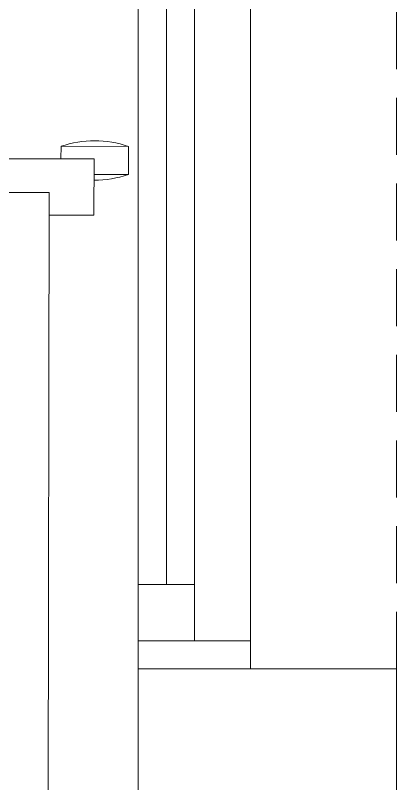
# Model space of a CAD drawing. Extents: x -234346 to 58427, y -132654 to -82394.
# Drawn here: x -97649 to -97309, y -114695 to -114011 of the extents above; entities that cross this region are included whole.
import ezdxf

# ---------------------------------------------------------------- set-up
doc = ezdxf.new("R2010")
doc.units = 0
doc.header["$LTSCALE"] = 8
doc.linetypes.add('HIDDEN', pattern=[9.525, 6.35, -3.175])
for name, color, linetype, lineweight in [('72_EGR_EQP_TAG', 9, 'Continuous', 5), ('Aluminum', 9, 'Continuous', 5), ('LOADING', 9, 'Continuous', 5), ('Proj', 9, 'Continuous', 5), ('Walls', 9, 'Continuous', 5)]:
    doc.layers.add(name, color=color, linetype=linetype, lineweight=lineweight)

# ---------------------------------------------------------------- blocks, each defined once
blk = doc.blocks.new('workstation')
at = {"layer": 'LOADING'}
for p, q in [((2804.249, -1055.787, 0), (2804.35, -994.788, 0)), ((2800.244, -1058.781, 0), (2800.252, -1053.781, 0)), ((2800.252, -1053.781, 0), (2804.252, -1053.787, 0)), ((2854.249, -1055.87, 0), (2804.249, -1055.787, 0)), ((2797.185, -1059.887, 0), (2797.189, -1057.387, 0)), ((2800.246, -1057.392, 0), (2797.189, -1057.387, 0)), ((2800.244, -1058.781, 0), (2858.244, -1058.877, 0)), ((2803.185, -1059.897, 0), (2803.186, -1058.786, 0)), ((2803.185, -1059.897, 0), (2797.185, -1059.887, 0))]:
    blk.add_line(p, q, dxfattribs=at)
for centre, start, end in [((2800.174, -1066.142, 0), 89.54848, 108.82976), ((2800.199, -1051.142, 0), 250.98047, 288.82976)]:
    blk.add_arc(centre, 9.25, start, end, dxfattribs=at)
blk = doc.blocks.new('GF1')
at = {"layer": 'Aluminum', "color": 9}
for p, q in [((-97539.37, -113092.61), (-97539.37, -114592.61)), ((-97439.37, -113092.61), (-97439.37, -114592.61)), ((-97489.37, -113117.61), (-97489.37, -114567.61)), ((-97514.37, -114517.61), (-97514.37, -113167.61)), ((-97489.37, -114517.61), (-97539.37, -114517.61)), ((-97439.37, -114567.61), (-97539.37, -114567.61))]:
    blk.add_line(p, q, dxfattribs=at)
at = {"layer": 'Proj', "color": 9, "linetype": 'HIDDEN'}
blk.add_line((-97309.37, -114592.61), (-97309.37, -113092.61), dxfattribs=at)
at = {"layer": 'Walls', "color": 9}
for p, q in [((-97539.37, -115792.61), (-97539.37, -114592.61)), ((-97309.37, -114592.61), (-97539.37, -114592.61)), ((-97309.37, -116092.61), (-97309.37, -114592.61))]:
    blk.add_line(p, q, dxfattribs=at)
at = {"layer": 'LOADING', "color": 9, "xscale": 10, "yscale": 10, "zscale": 10, "rotation": 180}
blk.add_blockref('workstation', (-69576.31, -124726.71, 0), dxfattribs=at)

msp = doc.modelspace()

# ---------------------------------------------------------------- block references
at = {"layer": '72_EGR_EQP_TAG'}
msp.add_blockref('GF1', (0, 0), dxfattribs=at)

doc.saveas('drawing.dxf')
